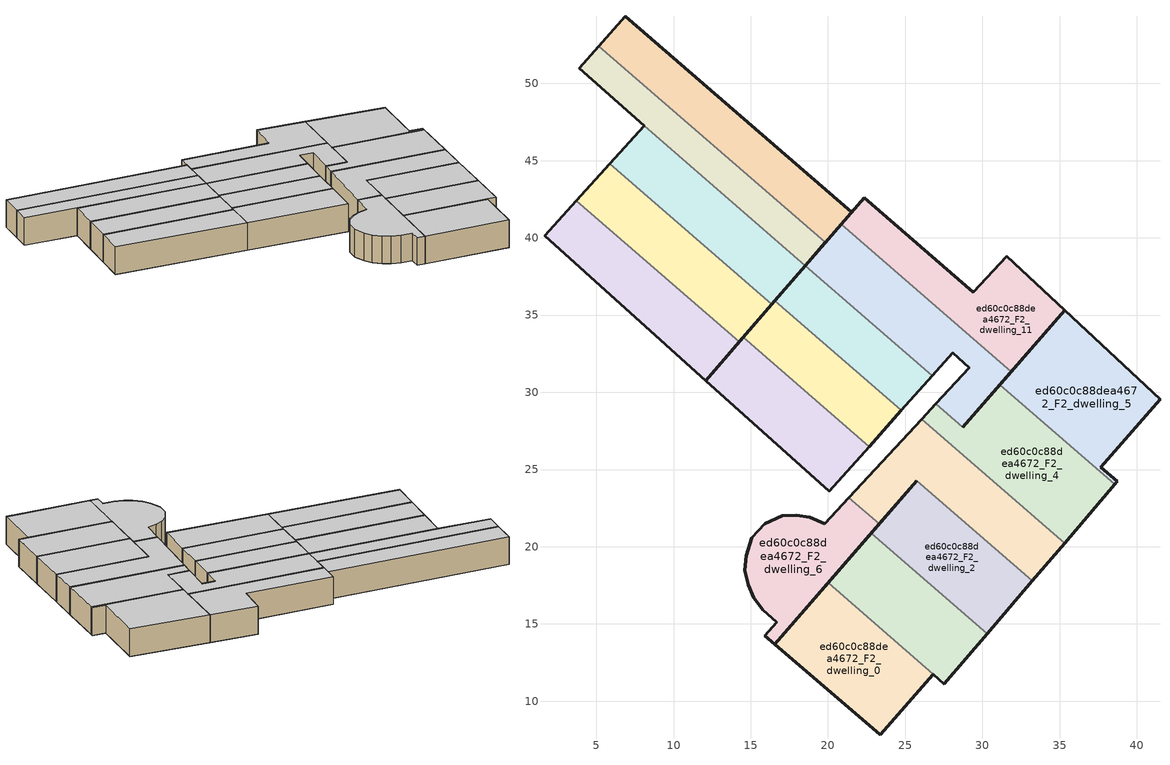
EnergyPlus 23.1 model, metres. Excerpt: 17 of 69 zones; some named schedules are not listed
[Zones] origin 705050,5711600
ed60c0c88dea4672_F2_dwelling_0
 floor to ed60c0c88dea4672_F1_dwelling_0 (EU_floor_Construction): 23.4,7.83 26.82,11.75 20,17.66 16.56,13.7 z6
 wall outside (EU_wall_Construction): 26.82,11.75 23.4,7.83 16.56,13.7 20,17.66 z6:9
 wall to ed60c0c88dea4672_F2_dwelling_1 (EU_wall_Construction): 20,17.66 26.82,11.75 z6:9
 ceiling to ed60c0c88dea4672_F3_dwelling_0 (EU_floor_Construction): 26.82,11.75 23.4,7.83 16.56,13.7 20,17.66 z9
ed60c0c88dea4672_F2_dwelling_1
 floor to ed60c0c88dea4672_F1_dwelling_1 (EU_floor_Construction): 27.54,11.13 30.3,14.36 22.79,20.88 20,17.66 26.82,11.75 27.53,11.11 z6
 wall outside (EU_wall_Construction): 30.3,14.36 27.54,11.13 27.53,11.11 26.82,11.75 / 20,17.66 22.79,20.88 z6:9
 wall to ed60c0c88dea4672_F2_dwelling_2 (EU_wall_Construction): 22.79,20.88 30.3,14.36 z6:9
 ceiling to ed60c0c88dea4672_F3_dwelling_1 (EU_floor_Construction): 30.3,14.36 27.54,11.13 27.53,11.11 26.82,11.75 20,17.66 22.79,20.88 z9
ed60c0c88dea4672_F2_dwelling_10
 floor to ed60c0c88dea4672_F1_dwelling_10 (EU_floor_Construction): 28.73,27.72 31.85,31.33 20.85,40.87 18.54,38.21 26.77,31.08 28.08,32.55 29.16,31.6 26.97,29.25 z6
 wall outside (EU_wall_Construction): 18.54,38.21 20.85,40.87 / 31.85,31.33 28.73,27.72 / 26.97,29.25 29.16,31.6 28.08,32.55 26.77,31.08 z6:9
 wall to ed60c0c88dea4672_F2_dwelling_9 (EU_wall_Construction): 26.77,31.08 18.54,38.21 z6:9
 wall to ed60c0c88dea4672_F2_dwelling_11 (EU_wall_Construction): 20.85,40.87 31.85,31.33 z6:9
 wall to ed60c0c88dea4672_F2_dwelling_4 (EU_wall_Construction): 28.73,27.72 26.97,29.25 z6:9
 ceiling to ed60c0c88dea4672_F3_dwelling_10 (EU_floor_Construction): 28.08,32.55 26.77,31.08 18.54,38.21 20.85,40.87 31.85,31.33 28.73,27.72 26.97,29.25 29.16,31.6 z9
ed60c0c88dea4672_F2_dwelling_11
 floor to ed60c0c88dea4672_F1_dwelling_11 (EU_floor_Construction): 31.85,31.33 35.31,35.32 31.59,38.8 29.41,36.47 22.34,42.59 20.85,40.87 z6
 wall outside (EU_wall_Construction): 20.85,40.87 22.34,42.59 29.41,36.47 31.59,38.8 35.31,35.32 31.85,31.33 z6:9
 ceiling to ed60c0c88dea4672_F3_dwelling_11 (EU_floor_Construction): 31.59,38.8 35.31,35.32 31.85,31.33 20.85,40.87 22.34,42.59 29.41,36.47 z9
ed60c0c88dea4672_F2_dwelling_12
 floor to ed60c0c88dea4672_F1_dwelling_12 (EU_floor_Construction): 12.09,30.76 14.26,33.27 3.71,42.42 1.65,40.14 z6
 wall outside (EU_wall_Construction): 14.26,33.27 12.09,30.76 1.65,40.14 3.71,42.42 z6:9
 wall to ed60c0c88dea4672_F2_dwelling_13 (EU_wall_Construction): 3.71,42.42 14.26,33.27 z6:9
 ceiling to ed60c0c88dea4672_F3_dwelling_12 (EU_floor_Construction): 14.26,33.27 12.09,30.76 1.65,40.14 3.71,42.42 z9
ed60c0c88dea4672_F2_dwelling_13
 floor to ed60c0c88dea4672_F1_dwelling_13 (EU_floor_Construction): 14.26,33.27 16.36,35.7 5.87,44.8 3.71,42.42 z6
 wall outside (EU_wall_Construction): 3.71,42.42 5.87,44.8 / 16.36,35.7 14.26,33.27 z6:9
 wall to ed60c0c88dea4672_F2_dwelling_14 (EU_wall_Construction): 5.87,44.8 16.36,35.7 z6:9
 ceiling to ed60c0c88dea4672_F3_dwelling_13 (EU_floor_Construction): 16.36,35.7 14.26,33.27 3.71,42.42 5.87,44.8 z9
ed60c0c88dea4672_F2_dwelling_14
 floor to ed60c0c88dea4672_F1_dwelling_14 (EU_floor_Construction): 16.36,35.7 18.54,38.21 8.1,47.26 5.87,44.8 z6
 wall outside (EU_wall_Construction): 5.87,44.8 8.1,47.26 / 18.54,38.21 16.36,35.7 z6:9
 wall to ed60c0c88dea4672_F2_dwelling_15 (EU_wall_Construction): 8.1,47.26 18.54,38.21 z6:9
 ceiling to ed60c0c88dea4672_F3_dwelling_14 (EU_floor_Construction): 18.54,38.21 16.36,35.7 5.87,44.8 8.1,47.26 z9
ed60c0c88dea4672_F2_dwelling_15
 floor to ed60c0c88dea4672_F1_dwelling_15 (EU_floor_Construction): 18.54,38.21 19.84,39.7 5.17,52.42 3.9,51 8.1,47.26 z6
 wall outside (EU_wall_Construction): 19.84,39.7 18.54,38.21 / 8.1,47.26 3.9,51 5.17,52.42 z6:9
 wall to ed60c0c88dea4672_F2_dwelling_16 (EU_wall_Construction): 5.17,52.42 19.84,39.7 z6:9
 ceiling to ed60c0c88dea4672_F3_dwelling_15 (EU_floor_Construction): 19.84,39.7 18.54,38.21 8.1,47.26 3.9,51 5.17,52.42 z9
ed60c0c88dea4672_F2_dwelling_16
 floor to ed60c0c88dea4672_F1_dwelling_16 (EU_floor_Construction): 19.84,39.7 21.53,41.65 6.89,54.35 5.17,52.42 z6
 wall outside (EU_wall_Construction): 5.17,52.42 6.89,54.35 21.53,41.65 19.84,39.7 z6:9
 ceiling to ed60c0c88dea4672_F3_dwelling_16 (EU_floor_Construction): 21.53,41.65 19.84,39.7 5.17,52.42 6.89,54.35 z9
ed60c0c88dea4672_F2_dwelling_2
 floor to ed60c0c88dea4672_F1_dwelling_2 (EU_floor_Construction): 30.3,14.36 33.23,17.79 25.74,24.28 22.79,20.88 z6
 wall outside (EU_wall_Construction): 33.23,17.79 30.3,14.36 / 22.79,20.88 25.74,24.28 z6:9
 wall to ed60c0c88dea4672_F2_dwelling_3 (EU_wall_Construction): 25.74,24.28 33.23,17.79 z6:9
 ceiling to ed60c0c88dea4672_F3_dwelling_2 (EU_floor_Construction): 33.23,17.79 30.3,14.36 22.79,20.88 25.74,24.28 z9
ed60c0c88dea4672_F2_dwelling_3
 floor to ed60c0c88dea4672_F1_dwelling_3 (EU_floor_Construction): 33.23,17.79 35.32,20.24 26.06,28.26 21.36,23.18 23.32,21.49 25.74,24.28 z6
 wall outside (EU_wall_Construction): 35.32,20.24 33.23,17.79 / 25.74,24.28 23.32,21.49 / 21.36,23.18 26.06,28.26 z6:9
 wall to ed60c0c88dea4672_F2_dwelling_4 (EU_wall_Construction): 26.06,28.26 35.32,20.24 z6:9
 wall to ed60c0c88dea4672_F2_dwelling_6 (EU_wall_Construction): 23.32,21.49 21.36,23.18 z6:9
 ceiling to ed60c0c88dea4672_F3_dwelling_3 (EU_floor_Construction): 35.32,20.24 33.23,17.79 25.74,24.28 23.32,21.49 21.36,23.18 26.06,28.26 z9
ed60c0c88dea4672_F2_dwelling_4
 floor to ed60c0c88dea4672_F1_dwelling_4 (EU_floor_Construction): 35.32,20.24 38.56,24.04 31.12,30.49 28.73,27.72 26.97,29.25 26.06,28.26 z6
 wall outside (EU_wall_Construction): 38.56,24.04 35.32,20.24 / 26.06,28.26 26.97,29.25 / 28.73,27.72 31.12,30.49 z6:9
 wall to ed60c0c88dea4672_F2_dwelling_5 (EU_wall_Construction): 31.12,30.49 38.56,24.04 z6:9
 ceiling to ed60c0c88dea4672_F3_dwelling_4 (EU_floor_Construction): 38.56,24.04 35.32,20.24 26.06,28.26 26.97,29.25 28.73,27.72 31.12,30.49 z9
ed60c0c88dea4672_F2_dwelling_5
 floor to ed60c0c88dea4672_F1_dwelling_5 (EU_floor_Construction): 38.72,24.23 37.65,25.15 41.5,29.56 35.31,35.32 31.12,30.49 38.56,24.04 z6
 wall outside (EU_wall_Construction): 31.12,30.49 35.31,35.32 41.5,29.56 37.65,25.15 38.72,24.23 38.56,24.04 z6:9
 ceiling to ed60c0c88dea4672_F3_dwelling_5 (EU_floor_Construction): 41.5,29.56 37.65,25.15 38.72,24.23 38.56,24.04 31.12,30.49 35.31,35.32 z9
ed60c0c88dea4672_F2_dwelling_6
 floor to ed60c0c88dea4672_F1_dwelling_6 (EU_floor_Construction): 16.56,13.7 23.32,21.49 21.36,23.18 19.78,21.48 18.82,21.91 17.95,22.05 17.03,22 15.9,21.5 15.06,20.6 14.71,19.42 14.62,18.49 14.83,17.53 15.2,16.7 15.78,15.91 16.69,15.12 15.92,14.25 z6
 wall outside (EU_wall_Construction): 23.32,21.49 16.56,13.7 15.92,14.25 16.69,15.12 15.78,15.91 15.2,16.7 14.83,17.53 14.62,18.49 14.71,19.42 15.06,20.6 15.9,21.5 17.03,22 17.95,22.05 18.82,21.91 19.78,21.48 21.36,23.18 z6:9
 ceiling to ed60c0c88dea4672_F3_dwelling_6 (EU_floor_Construction): 23.32,21.49 16.56,13.7 15.92,14.25 16.69,15.12 15.78,15.91 15.2,16.7 14.83,17.53 14.62,18.49 14.71,19.42 15.06,20.6 15.9,21.5 17.03,22 17.95,22.05 18.82,21.91 19.78,21.48 21.36,23.18 z9
ed60c0c88dea4672_F2_dwelling_7
 floor to ed60c0c88dea4672_F1_dwelling_7 (EU_floor_Construction): 20.08,23.59 22.67,26.49 14.51,33.57 12.09,30.76 z6
 wall outside (EU_wall_Construction): 22.67,26.49 20.08,23.59 12.09,30.76 14.51,33.57 z6:9
 wall to ed60c0c88dea4672_F2_dwelling_8 (EU_wall_Construction): 14.51,33.57 22.67,26.49 z6:9
 ceiling to ed60c0c88dea4672_F3_dwelling_7 (EU_floor_Construction): 22.67,26.49 20.08,23.59 12.09,30.76 14.51,33.57 z9
ed60c0c88dea4672_F2_dwelling_8
 floor to ed60c0c88dea4672_F1_dwelling_8 (EU_floor_Construction): 22.67,26.49 24.76,28.82 16.56,35.93 14.51,33.57 z6
 wall outside (EU_wall_Construction): 14.51,33.57 16.56,35.93 / 24.76,28.82 22.67,26.49 z6:9
 wall to ed60c0c88dea4672_F2_dwelling_9 (EU_wall_Construction): 16.56,35.93 24.76,28.82 z6:9
 ceiling to ed60c0c88dea4672_F3_dwelling_8 (EU_floor_Construction): 24.76,28.82 22.67,26.49 14.51,33.57 16.56,35.93 z9
ed60c0c88dea4672_F2_dwelling_9
 floor to ed60c0c88dea4672_F1_dwelling_9 (EU_floor_Construction): 24.76,28.82 26.77,31.08 18.54,38.21 16.56,35.93 z6
 wall outside (EU_wall_Construction): 26.77,31.08 24.76,28.82 / 16.56,35.93 18.54,38.21 z6:9
 ceiling to ed60c0c88dea4672_F3_dwelling_9 (EU_floor_Construction): 26.77,31.08 24.76,28.82 16.56,35.93 18.54,38.21 z9
[Building]
EU S2 Campaign: North Axis=0; Terrain=City; Solar Distribution=FullExterior
[Site:Location]
London: Latitude=51.5; Longitude=-0.5; Time Zone=0; Elevation=25
[SizingPeriod:WeatherFileDays]
AnnualSizingPeriod: Begin Month=1; Begin Day of Month=1; End Month=12; End Day of Month=31; Day of Week for Start Day=Monday; Use Weather File Daylight Saving Period=No; Use Weather File Rain and Snow Indicators=No
[MATERIAL]
EU_InternalMass_Material: Roughness=MediumRough; Thickness=0.1; Conductivity=1; Density=1800; Specific Heat=900; Thermal Absorptance=0.9; Solar Absorptance=0.7; Visible Absorptance=0.7
[MATERIAL:NOMASS] Roughness=MediumRough; Thermal Absorptance=0.9; Solar Absorptance=0.7; Visible Absorptance=0.7
Name | Thermal Resistance
EU_wall_NoMass | 0.635353
EU_floor_NoMass | 1.96382
[CONSTRUCTION]
EU_wall_Construction: EU_wall_NoMass
EU_floor_Construction: EU_floor_NoMass
EU_InternalMass_Construction: EU_InternalMass_Material
[ZONE] Type=1; Multiplier=1; Ceiling Height=autocalculate; Floor Area=autocalculate; Part of Total Floor Area=Yes
Name | Volume
ed60c0c88dea4672_F2_dwelling_0 | 141.407
ed60c0c88dea4672_F2_dwelling_1 | 127.061
ed60c0c88dea4672_F2_dwelling_10 | 154.392
ed60c0c88dea4672_F2_dwelling_11 | 147.3
ed60c0c88dea4672_F2_dwelling_12 | 134.232
ed60c0c88dea4672_F2_dwelling_13 | 134.236
ed60c0c88dea4672_F2_dwelling_14 | 137.946
ed60c0c88dea4672_F2_dwelling_15 | 114.617
ed60c0c88dea4672_F2_dwelling_16 | 150.13
ed60c0c88dea4672_F2_dwelling_2 | 134.224
ed60c0c88dea4672_F2_dwelling_3 | 147.198
ed60c0c88dea4672_F2_dwelling_4 | 157.056
ed60c0c88dea4672_F2_dwelling_5 | 159.28
ed60c0c88dea4672_F2_dwelling_6 | 120.062
ed60c0c88dea4672_F2_dwelling_7 | 122.821
ed60c0c88dea4672_F2_dwelling_8 | 101.506
ed60c0c88dea4672_F2_dwelling_9 | 98.4199
[INTERNALMASS] Construction=EU_InternalMass_Construction
Name | Zone or ZoneList | Surface Area
ed60c0c88dea4672_F2_dwelling_0_EU_InternalMass | ed60c0c88dea4672_F2_dwelling_0 | 38.2705
ed60c0c88dea4672_F2_dwelling_1_EU_InternalMass | ed60c0c88dea4672_F2_dwelling_1 | 47.3516
ed60c0c88dea4672_F2_dwelling_2_EU_InternalMass | ed60c0c88dea4672_F2_dwelling_2 | 42.8197
ed60c0c88dea4672_F2_dwelling_3_EU_InternalMass | ed60c0c88dea4672_F2_dwelling_3 | 48.5051
ed60c0c88dea4672_F2_dwelling_4_EU_InternalMass | ed60c0c88dea4672_F2_dwelling_4 | 37.1142
ed60c0c88dea4672_F2_dwelling_5_EU_InternalMass | ed60c0c88dea4672_F2_dwelling_5 | 42.8196
ed60c0c88dea4672_F2_dwelling_6_EU_InternalMass | ed60c0c88dea4672_F2_dwelling_6 | 53.6892
ed60c0c88dea4672_F2_dwelling_7_EU_InternalMass | ed60c0c88dea4672_F2_dwelling_7 | 65.2743
ed60c0c88dea4672_F2_dwelling_8_EU_InternalMass | ed60c0c88dea4672_F2_dwelling_8 | 50.2013
ed60c0c88dea4672_F2_dwelling_9_EU_InternalMass | ed60c0c88dea4672_F2_dwelling_9 | 62.494
ed60c0c88dea4672_F2_dwelling_10_EU_InternalMass | ed60c0c88dea4672_F2_dwelling_10 | 54.0337
ed60c0c88dea4672_F2_dwelling_11_EU_InternalMass | ed60c0c88dea4672_F2_dwelling_11 | 34.9912
ed60c0c88dea4672_F2_dwelling_12_EU_InternalMass | ed60c0c88dea4672_F2_dwelling_12 | 36.8683
ed60c0c88dea4672_F2_dwelling_13_EU_InternalMass | ed60c0c88dea4672_F2_dwelling_13 | 71.6621
ed60c0c88dea4672_F2_dwelling_14_EU_InternalMass | ed60c0c88dea4672_F2_dwelling_14 | 35.2067
ed60c0c88dea4672_F2_dwelling_15_EU_InternalMass | ed60c0c88dea4672_F2_dwelling_15 | 40.2899
ed60c0c88dea4672_F2_dwelling_16_EU_InternalMass | ed60c0c88dea4672_F2_dwelling_16 | 43.8
[OTHEREQUIPMENT] Fuel Type=Electricity; Design Level Calculation Method=Watts/Area; Power per Zone Floor Area=1; Fraction Latent=0; Fraction Radiant=0; Fraction Lost=0; Carbon Dioxide Generation Rate=0; EndUse Subcategory=EU_Step8_InternalGains
Name | Zone or ZoneList or Space or SpaceList | Schedule
EU_Step8_InternalGain_ed60c0c88dea4672_F2_dwelling_0_f000 | ed60c0c88dea4672_F2_dwelling_0 | EU_Step8_GainSchedule_ed60c0c88dea4672_F2_dwelling_0_f000
EU_Step8_InternalGain_ed60c0c88dea4672_F2_dwelling_1_f000 | ed60c0c88dea4672_F2_dwelling_1 | EU_Step8_GainSchedule_ed60c0c88dea4672_F2_dwelling_1_f000
EU_Step8_InternalGain_ed60c0c88dea4672_F2_dwelling_2_f000 | ed60c0c88dea4672_F2_dwelling_2 | EU_Step8_GainSchedule_ed60c0c88dea4672_F2_dwelling_2_f000
EU_Step8_InternalGain_ed60c0c88dea4672_F2_dwelling_3_f000 | ed60c0c88dea4672_F2_dwelling_3 | EU_Step8_GainSchedule_ed60c0c88dea4672_F2_dwelling_3_f000
EU_Step8_InternalGain_ed60c0c88dea4672_F2_dwelling_4_f000 | ed60c0c88dea4672_F2_dwelling_4 | EU_Step8_GainSchedule_ed60c0c88dea4672_F2_dwelling_4_f000
EU_Step8_InternalGain_ed60c0c88dea4672_F2_dwelling_5_f000 | ed60c0c88dea4672_F2_dwelling_5 | EU_Step8_GainSchedule_ed60c0c88dea4672_F2_dwelling_5_f000
EU_Step8_InternalGain_ed60c0c88dea4672_F2_dwelling_6_f000 | ed60c0c88dea4672_F2_dwelling_6 | EU_Step8_GainSchedule_ed60c0c88dea4672_F2_dwelling_6_f000
EU_Step8_InternalGain_ed60c0c88dea4672_F2_dwelling_7_f000 | ed60c0c88dea4672_F2_dwelling_7 | EU_Step8_GainSchedule_ed60c0c88dea4672_F2_dwelling_7_f000
EU_Step8_InternalGain_ed60c0c88dea4672_F2_dwelling_8_f000 | ed60c0c88dea4672_F2_dwelling_8 | EU_Step8_GainSchedule_ed60c0c88dea4672_F2_dwelling_8_f000
EU_Step8_InternalGain_ed60c0c88dea4672_F2_dwelling_9_f000 | ed60c0c88dea4672_F2_dwelling_9 | EU_Step8_GainSchedule_ed60c0c88dea4672_F2_dwelling_9_f000
EU_Step8_InternalGain_ed60c0c88dea4672_F2_dwelling_10_f000 | ed60c0c88dea4672_F2_dwelling_10 | EU_Step8_GainSchedule_ed60c0c88dea4672_F2_dwelling_10_f000
EU_Step8_InternalGain_ed60c0c88dea4672_F2_dwelling_11_f000 | ed60c0c88dea4672_F2_dwelling_11 | EU_Step8_GainSchedule_ed60c0c88dea4672_F2_dwelling_11_f000
EU_Step8_InternalGain_ed60c0c88dea4672_F2_dwelling_12_f000 | ed60c0c88dea4672_F2_dwelling_12 | EU_Step8_GainSchedule_ed60c0c88dea4672_F2_dwelling_12_f000
EU_Step8_InternalGain_ed60c0c88dea4672_F2_dwelling_13_f000 | ed60c0c88dea4672_F2_dwelling_13 | EU_Step8_GainSchedule_ed60c0c88dea4672_F2_dwelling_13_f000
EU_Step8_InternalGain_ed60c0c88dea4672_F2_dwelling_14_f000 | ed60c0c88dea4672_F2_dwelling_14 | EU_Step8_GainSchedule_ed60c0c88dea4672_F2_dwelling_14_f000
EU_Step8_InternalGain_ed60c0c88dea4672_F2_dwelling_15_f000 | ed60c0c88dea4672_F2_dwelling_15 | EU_Step8_GainSchedule_ed60c0c88dea4672_F2_dwelling_15_f000
EU_Step8_InternalGain_ed60c0c88dea4672_F2_dwelling_16_f000 | ed60c0c88dea4672_F2_dwelling_16 | EU_Step8_GainSchedule_ed60c0c88dea4672_F2_dwelling_16_f000
[ZONEVENTILATION:DESIGNFLOWRATE] Schedule=EU_AlwaysOn; Design Flow Rate Calculation Method=AirChanges/Hour; Air Changes per Hour=0.555504; Ventilation Type=Natural; Fan Pressure Rise=0; Fan Total Efficiency=1; Constant Term Coefficient=1; Temperature Term Coefficient=0; Velocity Term Coefficient=0; Velocity Squared Term Coefficient=0; Minimum Indoor Temperature=-100; Maximum Indoor Temperature=100; Delta Temperature=-100; Minimum Outdoor Temperature=-100; Maximum Outdoor Temperature=100; Maximum Wind Speed=40
Name | Zone or ZoneList or Space or SpaceList
EU_ConstantAir_ed60c0c88dea4672_F2_dwelling_0 | ed60c0c88dea4672_F2_dwelling_0
EU_ConstantAir_ed60c0c88dea4672_F2_dwelling_1 | ed60c0c88dea4672_F2_dwelling_1
EU_ConstantAir_ed60c0c88dea4672_F2_dwelling_2 | ed60c0c88dea4672_F2_dwelling_2
EU_ConstantAir_ed60c0c88dea4672_F2_dwelling_3 | ed60c0c88dea4672_F2_dwelling_3
EU_ConstantAir_ed60c0c88dea4672_F2_dwelling_4 | ed60c0c88dea4672_F2_dwelling_4
EU_ConstantAir_ed60c0c88dea4672_F2_dwelling_5 | ed60c0c88dea4672_F2_dwelling_5
EU_ConstantAir_ed60c0c88dea4672_F2_dwelling_6 | ed60c0c88dea4672_F2_dwelling_6
EU_ConstantAir_ed60c0c88dea4672_F2_dwelling_7 | ed60c0c88dea4672_F2_dwelling_7
EU_ConstantAir_ed60c0c88dea4672_F2_dwelling_8 | ed60c0c88dea4672_F2_dwelling_8
EU_ConstantAir_ed60c0c88dea4672_F2_dwelling_9 | ed60c0c88dea4672_F2_dwelling_9
EU_ConstantAir_ed60c0c88dea4672_F2_dwelling_10 | ed60c0c88dea4672_F2_dwelling_10
EU_ConstantAir_ed60c0c88dea4672_F2_dwelling_11 | ed60c0c88dea4672_F2_dwelling_11
EU_ConstantAir_ed60c0c88dea4672_F2_dwelling_12 | ed60c0c88dea4672_F2_dwelling_12
EU_ConstantAir_ed60c0c88dea4672_F2_dwelling_13 | ed60c0c88dea4672_F2_dwelling_13
EU_ConstantAir_ed60c0c88dea4672_F2_dwelling_14 | ed60c0c88dea4672_F2_dwelling_14
EU_ConstantAir_ed60c0c88dea4672_F2_dwelling_15 | ed60c0c88dea4672_F2_dwelling_15
EU_ConstantAir_ed60c0c88dea4672_F2_dwelling_16 | ed60c0c88dea4672_F2_dwelling_16
[HVACTEMPLATE:THERMOSTAT] Constant Heating Setpoint=20; Constant Cooling Setpoint=50
EU_HeatOnly_ed60c0c88dea4672_F2_dwelling_16; EU_HeatOnly_ed60c0c88dea4672_F3_dwelling_0; EU_HeatOnly_ed60c0c88dea4672_F3_dwelling_1; EU_HeatOnly_ed60c0c88dea4672_F3_dwelling_2; EU_HeatOnly_ed60c0c88dea4672_F3_dwelling_3; EU_HeatOnly_ed60c0c88dea4672_F3_dwelling_4; EU_HeatOnly_ed60c0c88dea4672_F3_dwelling_5; EU_HeatOnly_ed60c0c88dea4672_F3_dwelling_6; EU_HeatOnly_ed60c0c88dea4672_F3_dwelling_7; EU_HeatOnly_ed60c0c88dea4672_F3_dwelling_8; EU_HeatOnly_ed60c0c88dea4672_F3_dwelling_9; EU_HeatOnly_ed60c0c88dea4672_F3_dwelling_10; EU_HeatOnly_ed60c0c88dea4672_F3_dwelling_11; EU_HeatOnly_ed60c0c88dea4672_F3_dwelling_12; EU_HeatOnly_ed60c0c88dea4672_F3_dwelling_13; EU_HeatOnly_ed60c0c88dea4672_F3_dwelling_14; EU_HeatOnly_ed60c0c88dea4672_F3_dwelling_15; EU_HeatOnly_ed60c0c88dea4672_F3_dwelling_16
[HVACTEMPLATE:ZONE:IDEALLOADSAIRSYSTEM] System Availability Schedule=EU_AlwaysOn; Maximum Heating Supply Air Temperature=50; Minimum Cooling Supply Air Temperature=13; Maximum Heating Supply Air Humidity Ratio=0.0156; Minimum Cooling Supply Air Humidity Ratio=0.0077; Heating Limit=NoLimit; Cooling Limit=NoLimit; Heating Availability Schedule=EU_AlwaysOn; Cooling Availability Schedule=EU_CoolingOff; Dehumidification Control Type=ConstantSensibleHeatRatio; Cooling Sensible Heat Ratio=0.7; Dehumidification Setpoint=60; Humidification Control Type=None; Humidification Setpoint=30; Outdoor Air Method=None; Outdoor Air Flow Rate per Person=0.00944; Outdoor Air Flow Rate per Zone Floor Area=0; Outdoor Air Flow Rate per Zone=0; Demand Controlled Ventilation Type=None; Outdoor Air Economizer Type=NoEconomizer; Heat Recovery Type=None; Sensible Heat Recovery Effectiveness=0.7; Latent Heat Recovery Effectiveness=0.65
Name | Template Thermostat
ed60c0c88dea4672_F2_dwelling_0 | EU_HeatOnly_ed60c0c88dea4672_F2_dwelling_0
ed60c0c88dea4672_F2_dwelling_1 | EU_HeatOnly_ed60c0c88dea4672_F2_dwelling_1
ed60c0c88dea4672_F2_dwelling_2 | EU_HeatOnly_ed60c0c88dea4672_F2_dwelling_2
ed60c0c88dea4672_F2_dwelling_3 | EU_HeatOnly_ed60c0c88dea4672_F2_dwelling_3
ed60c0c88dea4672_F2_dwelling_4 | EU_HeatOnly_ed60c0c88dea4672_F2_dwelling_4
